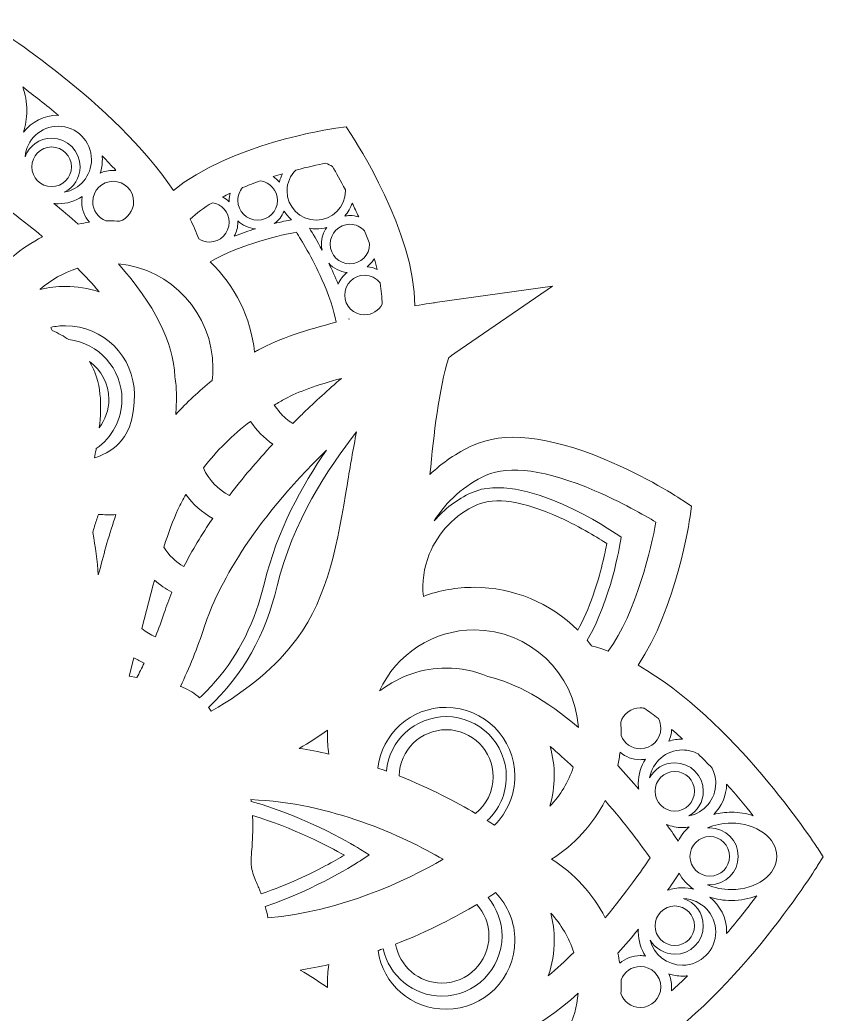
# Model space of a CAD drawing. Header units: millimetres. Extents: x -1261 to 1432, y 277 to 658.
# Drawn here: x 403.9 to 583.1, y 432.7 to 654.4 of the extents above; entities that cross this region are included whole.
import ezdxf

# ---------------------------------------------------------------- set-up
doc = ezdxf.new("R2010")
doc.units = ezdxf.units.MM
doc.header["$MEASUREMENT"] = 0
doc.layers.add('Layer 7', color=7, linetype='Continuous')

msp = doc.modelspace()

# ---------------------------------------------------------------- linework, layer by layer
at = {"layer": 'Layer 7', "lineweight": 0}
for points, knots in [([(581.83, 469.78), (581.83, 469.78), (581.83, 469.78), (581.83, 469.78), (581.05, 470.98), (562.9, 498.65), (541.8, 510.52), (550.35, 523.16), (553.3, 542.85), (553.43, 543.71), (553.43, 543.71), (553.76, 546.01), (553.76, 546.01), (553.76, 546.01), (551.82, 547.28), (551.82, 547.28), (551.01, 547.82), (543.59, 552.64), (534.26, 556.51), (521.7, 561.72), (511.8, 562.73), (504.85, 559.53), (501.34, 557.91), (498.13, 555.72), (495.38, 553.07), (496.24, 562.21), (497.34, 571.89), (499.57, 579.12), (500.04, 579.49), (500.51, 579.83), (500.93, 580.12), (500.93, 580.12), (522.74, 595.04), (522.74, 595.04), (522.74, 595.04), (496.56, 591.4), (496.56, 591.4), (496.35, 591.37), (494.64, 591.13), (491.99, 590.68), (492.08, 607), (478.53, 627.77), (477.94, 628.68), (477.94, 628.68), (476.66, 630.62), (476.66, 630.62), (476.66, 630.62), (474.36, 630.29), (474.36, 630.29), (473.35, 630.14), (450.41, 626.69), (438.14, 616.37), (424.9, 636.08), (398.73, 652.51), (397.6, 653.21), (397.6, 653.21), (395.62, 654.44), (395.62, 654.44), (395.62, 654.44), (393.67, 653.18), (393.67, 653.18), (392.61, 652.48), (367.95, 636.32), (355.19, 616.82), (342.81, 626.79), (320.49, 630.15), (319.51, 630.29), (319.51, 630.29), (317.21, 630.62), (317.21, 630.62), (317.21, 630.62), (315.93, 628.68), (315.93, 628.68), (315.33, 627.77), (301.72, 606.89), (301.88, 590.55), (298.8, 591.07), (296.76, 591.36), (296.51, 591.4), (296.51, 591.4), (270.33, 595.04), (270.33, 595.04), (270.33, 595.04), (292.14, 580.12), (292.14, 580.12), (292.63, 579.78), (293.19, 579.37), (293.75, 578.92), (295.88, 571.89), (296.97, 562.57), (297.83, 553.69), (294.74, 557.12), (290.95, 559.91), (286.67, 561.88), (279.71, 565.09), (269.81, 564.07), (257.25, 558.86), (247.92, 554.99), (240.51, 550.18), (239.69, 549.64), (239.69, 549.64), (237.75, 548.36), (237.75, 548.36), (237.75, 548.36), (238.09, 546.06), (238.09, 546.06), (238.22, 545.15), (241.36, 524.23), (250.57, 511.67), (229.33, 499.36), (211.03, 470.2), (210.24, 468.94), (210.24, 468.94), (209.02, 466.97), (209.02, 466.97), (209.02, 466.97), (210.28, 465.02), (210.28, 465.02), (211.05, 463.84), (228.94, 436.57), (249.83, 424.57), (241.19, 411.93), (238.22, 392.08), (238.09, 391.22), (238.09, 391.22), (237.75, 388.92), (237.75, 388.92), (237.75, 388.92), (239.69, 387.64), (239.69, 387.64), (240.51, 387.1), (247.92, 382.29), (257.25, 378.41), (269.81, 373.2), (279.71, 372.19), (286.67, 375.39), (288.24, 376.12), (289.74, 376.95), (291.16, 377.88), (291.07, 377.65), (290.97, 377.41), (290.88, 377.17), (289.8, 374.23), (289.24, 370.9), (289.17, 367), (289.13, 363.78), (289.51, 360.35), (290.31, 356.81), (290.57, 355.74), (290.82, 354.78), (291.08, 353.88), (291.08, 353.88), (270.33, 339.69), (270.33, 339.69), (270.33, 339.69), (296.51, 343.33), (296.51, 343.33), (296.7, 343.36), (297.29, 343.44), (298.2, 343.58), (298.25, 343.56), (298.29, 343.53), (298.33, 343.51), (299.08, 343.13), (299.84, 342.82), (300.59, 342.56), (301.37, 326.53), (314.04, 307.11), (314.61, 306.24), (314.61, 306.24), (315.89, 304.3), (315.89, 304.3), (315.89, 304.3), (318.19, 304.63), (318.19, 304.63), (319.18, 304.78), (341.74, 308.17), (354.08, 318.27), (367.34, 298.64), (393.39, 282.29), (394.52, 281.59), (394.52, 281.59), (396.49, 280.36), (396.49, 280.36), (396.49, 280.36), (398.44, 281.63), (398.44, 281.63), (399.52, 282.33), (424.42, 298.65), (437.13, 318.29), (449.46, 308.18), (472.05, 304.78), (473.04, 304.63), (473.04, 304.63), (475.33, 304.3), (475.33, 304.3), (475.33, 304.3), (476.61, 306.24), (476.61, 306.24), (477.21, 307.15), (490.78, 327.94), (490.67, 344.27), (493.9, 343.71), (496.1, 343.4), (496.56, 343.33), (496.56, 343.33), (522.74, 339.69), (522.74, 339.69), (522.74, 339.69), (500.93, 354.61), (500.93, 354.61), (500.62, 354.82), (500.29, 355.06), (499.95, 355.32), (500.21, 355.99), (500.44, 356.69), (500.63, 357.43), (501.06, 359.08), (501.29, 360.82), (501.32, 362.61), (501.35, 364.24), (501.26, 365.97), (501.04, 367.74), (500.69, 370.53), (500.05, 373.42), (499.14, 376.36), (500.91, 375.09), (502.81, 373.98), (504.85, 373.04), (511.8, 369.83), (521.7, 370.85), (534.26, 376.06), (543.59, 379.93), (551.01, 384.75), (551.82, 385.28), (551.82, 385.28), (553.76, 386.56), (553.76, 386.56), (553.76, 386.56), (553.43, 388.86), (553.43, 388.86), (553.3, 389.76), (550.2, 410.35), (541.18, 422.93), (562.56, 435.11), (581.08, 464.59), (581.87, 465.86), (581.87, 465.86), (583.1, 467.84), (583.1, 467.84), (583.1, 467.84), (581.83, 469.78), (581.83, 469.78)], [0, 0, 0, 0, 1, 1, 1, 2, 2, 2, 3, 3, 3, 4, 4, 4, 5, 5, 5, 6, 6, 6, 7, 7, 7, 8, 8, 8, 9, 9, 9, 10, 10, 10, 11, 11, 11, 12, 12, 12, 13, 13, 13, 14, 14, 14, 15, 15, 15, 16, 16, 16, 17, 17, 17, 18, 18, 18, 19, 19, 19, 20, 20, 20, 21, 21, 21, 22, 22, 22, 23, 23, 23, 24, 24, 24, 25, 25, 25, 26, 26, 26, 27, 27, 27, 28, 28, 28, 29, 29, 29, 30, 30, 30, 31, 31, 31, 32, 32, 32, 33, 33, 33, 34, 34, 34, 35, 35, 35, 36, 36, 36, 37, 37, 37, 38, 38, 38, 39, 39, 39, 40, 40, 40, 41, 41, 41, 42, 42, 42, 43, 43, 43, 44, 44, 44, 45, 45, 45, 46, 46, 46, 47, 47, 47, 48, 48, 48, 49, 49, 49, 50, 50, 50, 51, 51, 51, 52, 52, 52, 53, 53, 53, 54, 54, 54, 55, 55, 55, 56, 56, 56, 57, 57, 57, 58, 58, 58, 59, 59, 59, 60, 60, 60, 61, 61, 61, 62, 62, 62, 63, 63, 63, 64, 64, 64, 65, 65, 65, 66, 66, 66, 67, 67, 67, 68, 68, 68, 69, 69, 69, 70, 70, 70, 71, 71, 71, 72, 72, 72, 73, 73, 73, 74, 74, 74, 75, 75, 75, 76, 76, 76, 77, 77, 77, 78, 78, 78, 79, 79, 79, 80, 80, 80, 81, 81, 81, 82, 82, 82, 83, 83, 83, 84, 84, 84, 84]), ([(412.47, 633.15), (412.45, 633.15), (412.44, 633.16), (412.42, 633.16), (409.28, 633.16), (406.48, 631.68), (404.68, 629.38), (405.16, 630.87), (405.42, 632.49), (405.42, 634.19), (405.42, 636.09), (405.09, 637.88), (404.5, 639.5), (406.96, 637.65), (409.68, 635.51), (412.47, 633.15)], [0, 0, 0, 0, 1, 1, 1, 2, 2, 2, 3, 3, 3, 4, 4, 4, 5, 5, 5, 5]), ([(419.85, 623.3), (419.85, 619.67), (417.23, 616.64), (413.79, 616), (415.88, 617.04), (417.32, 619.2), (417.32, 621.69), (417.32, 625.19), (414.47, 628.04), (410.96, 628.04), (408.25, 628.04), (405.94, 626.33), (405.03, 623.94), (405.35, 627.73), (408.54, 630.72), (412.42, 630.72), (416.52, 630.72), (419.85, 627.39), (419.85, 623.3)], [0, 0, 0, 0, 1, 1, 1, 2, 2, 2, 3, 3, 3, 4, 4, 4, 5, 5, 5, 6, 6, 6, 6]), ([(410.96, 617.27), (408.53, 617.27), (406.55, 619.25), (406.55, 621.69), (406.55, 624.12), (408.53, 626.1), (410.96, 626.1), (413.4, 626.1), (415.38, 624.12), (415.38, 621.69), (415.38, 619.25), (413.4, 617.27), (410.96, 617.27)], [0, 0, 0, 0, 1, 1, 1, 2, 2, 2, 3, 3, 3, 4, 4, 4, 4]), ([(422.25, 624.12), (423.32, 623.03), (424.34, 621.94), (425.32, 620.86), (425.11, 620.87), (424.91, 620.89), (424.7, 620.89), (423.66, 620.89), (422.68, 620.66), (421.8, 620.25), (422.11, 621.21), (422.28, 622.23), (422.28, 623.3), (422.28, 623.58), (422.27, 623.85), (422.25, 624.12)], [0, 0, 0, 0, 1, 1, 1, 2, 2, 2, 3, 3, 3, 4, 4, 4, 5, 5, 5, 5]), ([(465.43, 620.94), (468.03, 621.62), (470.35, 622.12), (472.12, 622.47), (472.66, 622.28), (473.18, 622.03), (473.64, 621.72), (474.43, 620.38), (475.44, 618.61), (476.52, 616.54), (476.53, 616.46), (476.54, 616.38), (476.54, 616.3), (476.54, 612.7), (473.61, 609.77), (470.01, 609.77), (466.41, 609.77), (463.48, 612.7), (463.48, 616.3), (463.48, 618.12), (464.23, 619.76), (465.43, 620.94)], [0, 0, 0, 0, 1, 1, 1, 2, 2, 2, 3, 3, 3, 4, 4, 4, 5, 5, 5, 6, 6, 6, 7, 7, 7, 7]), ([(462.46, 620.13), (462.16, 619.55), (461.93, 618.94), (461.78, 618.29), (461.38, 618.76), (460.91, 619.17), (460.4, 619.51), (461.09, 619.72), (461.78, 619.93), (462.46, 620.13)], [0, 0, 0, 0, 1, 1, 1, 2, 2, 2, 3, 3, 3, 3]), ([(424.7, 618.45), (427.21, 618.45), (429.26, 616.41), (429.26, 613.89), (429.26, 611.85), (427.93, 610.13), (426.09, 609.54), (425.28, 609.6), (424.48, 609.63), (423.67, 609.63), (423.47, 609.63), (423.27, 609.63), (423.07, 609.62), (421.35, 610.28), (420.13, 611.94), (420.13, 613.89), (420.13, 616.41), (422.18, 618.45), (424.7, 618.45)], [0, 0, 0, 0, 1, 1, 1, 2, 2, 2, 3, 3, 3, 4, 4, 4, 5, 5, 5, 6, 6, 6, 6]), ([(453.57, 617.04), (454.88, 617.59), (456.21, 618.09), (457.53, 618.55), (459.68, 618.26), (461.34, 616.42), (461.34, 614.19), (461.34, 611.75), (459.36, 609.77), (456.93, 609.77), (454.5, 609.77), (452.52, 611.75), (452.52, 614.19), (452.52, 615.28), (452.92, 616.27), (453.57, 617.04)], [0, 0, 0, 0, 1, 1, 1, 2, 2, 2, 3, 3, 3, 4, 4, 4, 5, 5, 5, 5]), ([(395.7, 616.01), (398.34, 614.25), (403.43, 610.7), (408.95, 606.09), (406.56, 604.88), (404.33, 603.39), (402.32, 601.66), (400.7, 602.51), (398.71, 603), (396.3, 602.85), (393.39, 602.68), (391.27, 602.15), (389.68, 601.33), (387.63, 603.14), (385.36, 604.7), (382.91, 605.97), (388.22, 610.62), (393.15, 614.22), (395.7, 616.01)], [0, 0, 0, 0, 1, 1, 1, 2, 2, 2, 3, 3, 3, 4, 4, 4, 5, 5, 5, 6, 6, 6, 6]), ([(419.38, 609.34), (418.55, 609.23), (417.72, 609.08), (416.9, 608.91), (415.06, 610.54), (413.24, 612.08), (411.48, 613.49), (411.79, 613.46), (412.11, 613.44), (412.42, 613.44), (414.41, 613.44), (416.25, 614.03), (417.8, 615.04), (417.73, 614.66), (417.69, 614.28), (417.69, 613.89), (417.69, 612.15), (418.33, 610.56), (419.38, 609.34)], [0, 0, 0, 0, 1, 1, 1, 2, 2, 2, 3, 3, 3, 4, 4, 4, 5, 5, 5, 6, 6, 6, 6]), ([(450.79, 615.8), (450.65, 615.28), (450.57, 614.74), (450.57, 614.19), (450.57, 614.08), (450.59, 613.98), (450.59, 613.87), (450.15, 614.3), (449.64, 614.66), (449.09, 614.95), (449.65, 615.24), (450.21, 615.52), (450.79, 615.8)], [0, 0, 0, 0, 1, 1, 1, 2, 2, 2, 3, 3, 3, 4, 4, 4, 4]), ([(446.82, 613.67), (448.94, 613.35), (450.57, 611.52), (450.57, 609.32), (450.57, 606.88), (448.59, 604.9), (446.16, 604.9), (445.29, 604.9), (444.47, 605.16), (443.79, 605.6), (443.26, 607.05), (442.62, 608.51), (441.89, 609.99), (443.3, 611.34), (444.98, 612.56), (446.82, 613.67)], [0, 0, 0, 0, 1, 1, 1, 2, 2, 2, 3, 3, 3, 4, 4, 4, 5, 5, 5, 5]), ([(478.02, 613.58), (478.51, 612.59), (478.99, 611.56), (479.47, 610.49), (478.85, 610.7), (478.19, 610.81), (477.51, 610.81), (477.12, 610.81), (476.73, 610.77), (476.36, 610.7), (477.09, 611.53), (477.66, 612.51), (478.02, 613.58)], [0, 0, 0, 0, 1, 1, 1, 2, 2, 2, 3, 3, 3, 4, 4, 4, 4]), ([(464.5, 609.88), (463.54, 609.69), (462.2, 609.41), (460.61, 609.01), (461.59, 609.71), (462.37, 610.68), (462.83, 611.82), (463.28, 611.09), (463.85, 610.44), (464.5, 609.88)], [0, 0, 0, 0, 1, 1, 1, 2, 2, 2, 3, 3, 3, 3]), ([(452.5, 609.63), (453.54, 608.63), (454.91, 607.98), (456.43, 607.85), (454.92, 607.39), (453.33, 606.86), (451.72, 606.24), (452.23, 607.15), (452.52, 608.2), (452.52, 609.32), (452.52, 609.42), (452.51, 609.53), (452.5, 609.63)], [0, 0, 0, 0, 1, 1, 1, 2, 2, 2, 3, 3, 3, 4, 4, 4, 4]), ([(471.3, 603.11), (470.2, 605.15), (469.19, 606.84), (468.47, 607.97), (468.97, 607.88), (469.48, 607.83), (470.01, 607.83), (470.82, 607.83), (471.61, 607.95), (472.36, 608.16), (471.6, 607.12), (471.15, 605.84), (471.15, 604.45), (471.15, 603.99), (471.2, 603.55), (471.3, 603.11)], [0, 0, 0, 0, 1, 1, 1, 2, 2, 2, 3, 3, 3, 4, 4, 4, 5, 5, 5, 5]), ([(480.79, 607.4), (481.2, 606.38), (481.57, 605.38), (481.92, 604.41), (481.89, 601.99), (479.93, 600.04), (477.51, 600.04), (475.08, 600.04), (473.1, 602.02), (473.1, 604.45), (473.1, 606.88), (475.08, 608.86), (477.51, 608.86), (478.81, 608.86), (479.98, 608.29), (480.79, 607.4)], [0, 0, 0, 0, 1, 1, 1, 2, 2, 2, 3, 3, 3, 4, 4, 4, 5, 5, 5, 5]), ([(457.13, 580.86), (456.84, 580.7), (456.55, 580.54), (456.25, 580.37), (455.42, 588.01), (451.9, 595.15), (446.33, 600.49), (453.23, 604.51), (462.61, 606.54), (465.56, 607.11), (466.62, 605.46), (469.12, 601.38), (471.26, 596.57), (472.83, 593.05), (473.89, 589.86), (474.44, 587.03), (468.08, 585.41), (461.67, 583.34), (457.13, 580.86)], [0, 0, 0, 0, 1, 1, 1, 2, 2, 2, 3, 3, 3, 4, 4, 4, 5, 5, 5, 6, 6, 6, 6]), ([(483.62, 598.76), (482.93, 599.11), (482.17, 599.34), (481.37, 599.41), (482.01, 599.9), (482.55, 600.51), (482.96, 601.2), (483.21, 600.37), (483.43, 599.56), (483.62, 598.76)], [0, 0, 0, 0, 1, 1, 1, 2, 2, 2, 3, 3, 3, 3]), ([(421.55, 593.83), (419.13, 594.61), (416.61, 595.01), (414.06, 595.01), (412.14, 595.01), (410.23, 594.78), (408.38, 594.33), (408.38, 594.34), (408.37, 594.35), (408.37, 594.36), (410.78, 596.46), (413.62, 598.07), (416.71, 599.04), (418.47, 597.29), (420.09, 595.55), (421.55, 593.83)], [0, 0, 0, 0, 1, 1, 1, 2, 2, 2, 3, 3, 3, 4, 4, 4, 5, 5, 5, 5]), ([(446.94, 576.86), (446.94, 575.91), (446.88, 574.95), (446.76, 574), (443.84, 571.68), (441.12, 569.15), (438.64, 566.44), (438.78, 567.94), (438.8, 569.43), (438.8, 570.9), (438.8, 572.21), (438.68, 573.55), (438.45, 574.88), (438.14, 582.55), (433.91, 591), (425.85, 600.03), (437.66, 598.93), (446.94, 588.95), (446.94, 576.86)], [0, 0, 0, 0, 1, 1, 1, 2, 2, 2, 3, 3, 3, 4, 4, 4, 5, 5, 5, 6, 6, 6, 6]), ([(472.8, 600.19), (473.84, 599.04), (475.29, 598.28), (476.91, 598.12), (476.03, 597.44), (475.32, 596.53), (474.89, 595.49), (474.24, 597.13), (473.52, 598.71), (472.8, 600.19)], [0, 0, 0, 0, 1, 1, 1, 2, 2, 2, 3, 3, 3, 3]), ([(484.25, 595.79), (484.54, 594.1), (484.68, 592.53), (484.69, 591.07), (483.96, 589.65), (482.48, 588.67), (480.77, 588.67), (478.34, 588.67), (476.36, 590.65), (476.36, 593.08), (476.36, 595.52), (478.34, 597.5), (480.77, 597.5), (482.18, 597.5), (483.44, 596.83), (484.25, 595.79)], [0, 0, 0, 0, 1, 1, 1, 2, 2, 2, 3, 3, 3, 4, 4, 4, 5, 5, 5, 5]), ([(477.26, 587.79), (477.28, 587.78), (477.31, 587.76), (477.34, 587.75), (477.31, 587.74), (477.29, 587.74), (477.27, 587.73), (477.26, 587.75), (477.26, 587.77), (477.26, 587.79)], [0, 0, 0, 0, 1, 1, 1, 2, 2, 2, 3, 3, 3, 3]), ([(420.86, 558.57), (420.87, 558.66), (420.89, 558.74), (420.9, 558.83), (424.37, 561.26), (426.65, 565.28), (426.65, 569.82), (426.65, 576.69), (421.45, 582.37), (414.78, 583.14), (413.7, 583.89), (412.47, 584.57), (411.07, 585.18), (411.01, 585.34), (410.91, 585.57), (410.79, 585.88), (411.85, 586.12), (412.95, 586.24), (414.06, 586.24), (422.53, 586.24), (429.42, 579.35), (429.42, 570.88), (429.42, 566.27), (428.49, 563), (426.5, 560.6), (425.1, 558.91), (423.13, 557.64), (420.56, 556.76), (420.65, 557.35), (420.75, 557.95), (420.86, 558.57)], [0, 0, 0, 0, 1, 1, 1, 2, 2, 2, 3, 3, 3, 4, 4, 4, 5, 5, 5, 6, 6, 6, 7, 7, 7, 8, 8, 8, 9, 9, 9, 10, 10, 10, 10]), ([(419.4, 578.3), (422.02, 576.39), (423.73, 573.3), (423.73, 569.82), (423.73, 567.45), (422.93, 565.26), (421.6, 563.5), (422.17, 568.35), (422.16, 573.76), (419.4, 578.3)], [0, 0, 0, 0, 1, 1, 1, 2, 2, 2, 3, 3, 3, 3]), ([(463.09, 569.96), (465.87, 571.48), (470.14, 573.03), (475.62, 574.51), (472.69, 571.97), (469.84, 569.37), (467.12, 566.75), (466.36, 566.01), (465.59, 565.26), (464.79, 564.46), (463.63, 565.13), (462.65, 565.96), (461.88, 566.92), (461.42, 567.48), (461.01, 568.03), (460.65, 568.56), (461.47, 569.05), (462.29, 569.52), (463.09, 569.96)], [0, 0, 0, 0, 1, 1, 1, 2, 2, 2, 3, 3, 3, 4, 4, 4, 5, 5, 5, 6, 6, 6, 6]), ([(444.81, 554.52), (447.77, 558.35), (451.29, 561.84), (455.32, 564.91), (456.67, 562.96), (458.38, 561.22), (460.32, 559.84), (456.77, 556.03), (453.52, 552.2), (450.63, 548.41), (448.08, 549.71), (446.05, 551.83), (444.81, 554.52)], [0, 0, 0, 0, 1, 1, 1, 2, 2, 2, 3, 3, 3, 4, 4, 4, 4]), ([(479.01, 562.61), (478.22, 558.73), (477.57, 554.84), (476.94, 551.04), (474.78, 538.12), (472.74, 525.91), (465.68, 516.42), (461.1, 510.28), (454.79, 504.95), (446.57, 500.32), (446.37, 500.6), (446.16, 500.87), (445.95, 501.14), (453.75, 508.48), (458.67, 517.27), (461.29, 528.22), (464.66, 542.3), (472.67, 554.58), (479.01, 562.61)], [0, 0, 0, 0, 1, 1, 1, 2, 2, 2, 3, 3, 3, 4, 4, 4, 5, 5, 5, 6, 6, 6, 6]), ([(439.69, 505.82), (441.67, 509.88), (443.47, 514.34), (445.09, 519.21), (448.07, 528.19), (455.23, 541.77), (472.27, 558.5), (466.83, 550.66), (461.21, 540.43), (458.45, 528.9), (456.37, 520.21), (452.8, 513.04), (447.53, 506.96), (446.43, 505.68), (445.24, 504.45), (443.97, 503.26), (442.89, 504.22), (441.69, 505.02), (440.31, 505.58), (440.1, 505.67), (439.9, 505.74), (439.69, 505.82)], [0, 0, 0, 0, 1, 1, 1, 2, 2, 2, 3, 3, 3, 4, 4, 4, 5, 5, 5, 6, 6, 6, 7, 7, 7, 7]), ([(507.9, 552.89), (513, 555.24), (521.4, 554.06), (532.17, 549.46), (538.05, 546.95), (543.21, 543.99), (545.79, 542.43), (544.73, 536.8), (541.52, 522.37), (535.13, 513.67), (533.87, 514.14), (532.63, 514.55), (531.42, 514.87), (531.1, 515.29), (530.77, 515.7), (530.44, 516.1), (535.74, 525), (537.77, 537.41), (537.89, 538.14), (537.89, 538.14), (538.04, 539.07), (538.04, 539.07), (538.04, 539.07), (537.27, 539.6), (537.27, 539.6), (536.41, 540.2), (516.06, 554.15), (504.67, 549.01), (501.4, 547.54), (498.57, 545.38), (496.33, 542.72), (499.05, 547.12), (503.04, 550.65), (507.9, 552.89)], [0, 0, 0, 0, 1, 1, 1, 2, 2, 2, 3, 3, 3, 4, 4, 4, 5, 5, 5, 6, 6, 6, 7, 7, 7, 8, 8, 8, 9, 9, 9, 10, 10, 10, 11, 11, 11, 11]), ([(436.01, 536.88), (437.05, 540.22), (438.05, 542.89), (439.15, 545.27), (439.68, 546.4), (440.26, 547.53), (440.89, 548.64), (442.48, 546.46), (444.54, 544.61), (446.9, 543.25), (444.44, 539.65), (442.29, 536.06), (440.48, 532.55), (438.65, 533.54), (437.1, 535.04), (436.01, 536.88)], [0, 0, 0, 0, 1, 1, 1, 2, 2, 2, 3, 3, 3, 4, 4, 4, 5, 5, 5, 5]), ([(495.23, 535.27), (497.2, 540.18), (500.98, 544.1), (505.85, 546.29), (509.86, 548.1), (516.23, 547.14), (524.26, 543.49), (529.08, 541.31), (533.18, 538.75), (534.84, 537.67), (534.48, 535.74), (533.52, 531.11), (531.81, 526.19), (530.76, 523.18), (529.6, 520.57), (528.36, 518.36), (522.26, 524.41), (513.94, 527.91), (505.27, 527.91), (501.33, 527.91), (497.52, 527.23), (493.9, 525.88), (493.56, 529.01), (494, 532.21), (495.23, 535.27)], [0, 0, 0, 0, 1, 1, 1, 2, 2, 2, 3, 3, 3, 4, 4, 4, 5, 5, 5, 6, 6, 6, 7, 7, 7, 8, 8, 8, 8]), ([(420.95, 542.81), (421.09, 543.26), (421.24, 543.71), (421.39, 544.17), (422.7, 544.08), (424.01, 544.06), (425.32, 544.12), (423.82, 539.84), (422.67, 535.51), (421.64, 531.62), (421.64, 531.62), (421.38, 530.66), (421.38, 530.66), (421.14, 533.8), (420.73, 536.97), (420.14, 540.16), (420.36, 541.03), (420.65, 541.91), (420.95, 542.81)], [0, 0, 0, 0, 1, 1, 1, 2, 2, 2, 3, 3, 3, 4, 4, 4, 5, 5, 5, 6, 6, 6, 6]), ([(434.13, 516.86), (433.05, 517.34), (432.02, 517.95), (431.06, 518.7), (431.06, 518.7), (433.64, 528.43), (433.64, 528.43), (433.74, 528.79), (433.83, 529.14), (433.93, 529.5), (435.09, 528.45), (436.4, 527.55), (437.81, 526.82), (437.15, 525.25), (436.57, 523.7), (436.07, 522.2), (435.48, 520.42), (434.83, 518.63), (434.13, 516.86)], [0, 0, 0, 0, 1, 1, 1, 2, 2, 2, 3, 3, 3, 4, 4, 4, 5, 5, 5, 6, 6, 6, 6]), ([(505.27, 518.42), (517.6, 518.42), (527.73, 508.78), (528.5, 496.64), (521.38, 502.73), (514.59, 506.56), (508.29, 508.04), (505.34, 509.28), (502.21, 509.91), (498.99, 509.91), (493.78, 509.91), (488.61, 508.15), (484.41, 504.96), (484.31, 504.91), (484.21, 504.87), (484.11, 504.83), (487.86, 512.98), (496.12, 518.42), (505.27, 518.42)], [0, 0, 0, 0, 1, 1, 1, 2, 2, 2, 3, 3, 3, 4, 4, 4, 5, 5, 5, 6, 6, 6, 6]), ([(429.33, 512.19), (430.06, 511.75), (430.82, 511.36), (431.61, 511.01), (431.08, 509.89), (430.53, 508.81), (429.98, 507.77), (429.98, 507.77), (428.24, 508.08), (428.24, 508.08), (428.24, 508.08), (429.33, 512.19), (429.33, 512.19)], [0, 0, 0, 0, 1, 1, 1, 2, 2, 2, 3, 3, 3, 4, 4, 4, 4]), ([(512.41, 485.66), (512.41, 493.06), (506.39, 499.07), (499, 499.07), (492.03, 499.07), (486.29, 493.73), (485.65, 486.93), (485.02, 487.16), (484.39, 487.38), (483.74, 487.6), (484.65, 495.28), (491.14, 501.14), (498.99, 501.14), (507.45, 501.14), (514.34, 494.25), (514.34, 485.79), (514.34, 481.66), (512.68, 477.74), (509.74, 474.87), (509.26, 475.19), (508.73, 475.53), (508.16, 475.88), (510.77, 478.33), (512.41, 481.81), (512.41, 485.66)], [0, 0, 0, 0, 1, 1, 1, 2, 2, 2, 3, 3, 3, 4, 4, 4, 5, 5, 5, 6, 6, 6, 7, 7, 7, 8, 8, 8, 8]), ([(542.3, 501.04), (542.61, 501.04), (542.91, 501.01), (543.2, 500.95), (544.24, 500.23), (545.28, 499.45), (546.33, 498.63), (546.68, 497.99), (546.87, 497.25), (546.87, 496.47), (546.87, 493.95), (544.82, 491.91), (542.3, 491.91), (540.36, 491.91), (538.7, 493.13), (538.04, 494.84), (538.04, 494.94), (538.05, 495.04), (538.05, 495.14), (538.05, 496.03), (538.01, 496.92), (537.93, 497.81), (538.51, 499.68), (540.25, 501.04), (542.3, 501.04)], [0, 0, 0, 0, 1, 1, 1, 2, 2, 2, 3, 3, 3, 4, 4, 4, 5, 5, 5, 6, 6, 6, 7, 7, 7, 8, 8, 8, 8]), ([(472.8, 490.73), (470.59, 491.23), (468.38, 491.65), (466.18, 491.99), (468.4, 493.26), (470.51, 494.62), (472.51, 496.05), (472.5, 495.75), (472.5, 495.44), (472.5, 495.14), (472.5, 493.67), (472.6, 492.19), (472.8, 490.73)], [0, 0, 0, 0, 1, 1, 1, 2, 2, 2, 3, 3, 3, 4, 4, 4, 4]), ([(488.51, 485.84), (488.61, 491.54), (493.27, 496.15), (499, 496.15), (504.78, 496.15), (509.49, 491.45), (509.49, 485.66), (509.49, 482.36), (507.95, 479.41), (505.55, 477.48), (501.25, 480.04), (495.44, 483.1), (488.51, 485.84)], [0, 0, 0, 0, 1, 1, 1, 2, 2, 2, 3, 3, 3, 4, 4, 4, 4]), ([(549.3, 496.21), (550.11, 495.52), (550.92, 494.8), (551.74, 494.06), (551.73, 494.06), (551.72, 494.06), (551.71, 494.06), (550.65, 494.06), (549.63, 493.89), (548.67, 493.58), (549.04, 494.38), (549.26, 495.27), (549.3, 496.21)], [0, 0, 0, 0, 1, 1, 1, 2, 2, 2, 3, 3, 3, 4, 4, 4, 4]), ([(522.19, 492.38), (523.89, 491), (525.61, 489.47), (527.36, 487.8), (526.27, 484.53), (524.49, 481.57), (522.15, 479.11), (522.78, 481.27), (523.11, 483.52), (523.11, 485.79), (523.11, 488.02), (522.79, 490.24), (522.19, 492.38)], [0, 0, 0, 0, 1, 1, 1, 2, 2, 2, 3, 3, 3, 4, 4, 4, 4]), ([(541.95, 482.89), (540.51, 484.6), (538.95, 486.37), (537.28, 488.16), (537.5, 489.15), (537.67, 490.14), (537.79, 491.13), (539.01, 490.1), (540.58, 489.47), (542.3, 489.47), (542.7, 489.47), (543.08, 489.51), (543.46, 489.58), (542.45, 488.03), (541.86, 486.18), (541.86, 484.2), (541.86, 483.76), (541.89, 483.32), (541.95, 482.89)], [0, 0, 0, 0, 1, 1, 1, 2, 2, 2, 3, 3, 3, 4, 4, 4, 5, 5, 5, 6, 6, 6, 6]), ([(558.32, 487.59), (558.84, 486.57), (559.14, 485.42), (559.14, 484.2), (559.14, 480.6), (556.57, 477.6), (553.17, 476.92), (555.07, 478.02), (556.36, 480.07), (556.36, 482.43), (556.36, 485.93), (553.51, 488.78), (550, 488.78), (547.57, 488.78), (545.45, 487.41), (544.39, 485.4), (544.96, 488.93), (548.03, 491.63), (551.71, 491.63), (552.99, 491.63), (554.19, 491.31), (555.24, 490.74), (556.26, 489.72), (557.29, 488.68), (558.32, 487.59)], [0, 0, 0, 0, 1, 1, 1, 2, 2, 2, 3, 3, 3, 4, 4, 4, 5, 5, 5, 6, 6, 6, 7, 7, 7, 8, 8, 8, 8]), ([(550, 478.01), (547.57, 478.01), (545.59, 479.99), (545.59, 482.43), (545.59, 484.86), (547.57, 486.84), (550, 486.84), (552.43, 486.84), (554.41, 484.86), (554.41, 482.43), (554.41, 479.99), (552.43, 478.01), (550, 478.01)], [0, 0, 0, 0, 1, 1, 1, 2, 2, 2, 3, 3, 3, 4, 4, 4, 4]), ([(561.57, 484.04), (563.75, 481.59), (565.74, 479.19), (567.5, 476.98), (565.99, 477.48), (564.34, 477.76), (562.61, 477.76), (561.26, 477.76), (559.95, 477.59), (558.73, 477.28), (560.45, 479.03), (561.53, 481.41), (561.57, 484.04)], [0, 0, 0, 0, 1, 1, 1, 2, 2, 2, 3, 3, 3, 4, 4, 4, 4]), ([(459.23, 454.19), (459.06, 455.05), (458.85, 455.9), (458.62, 456.74), (470.2, 460.67), (479.35, 466.6), (479.92, 466.98), (479.92, 466.98), (481.82, 468.22), (481.82, 468.22), (481.82, 468.22), (479.89, 469.43), (479.89, 469.43), (479.27, 469.82), (468.51, 476.5), (455.51, 480.16), (455.49, 480.29), (455.47, 480.42), (455.44, 480.56), (473.35, 479.88), (489.23, 472.49), (498.33, 467.26), (489.87, 462.39), (475.58, 455.67), (459.23, 454.19)], [0, 0, 0, 0, 1, 1, 1, 2, 2, 2, 3, 3, 3, 4, 4, 4, 5, 5, 5, 6, 6, 6, 7, 7, 7, 8, 8, 8, 8]), ([(534.47, 454.22), (531.73, 459.59), (527.58, 464.12), (522.5, 467.29), (527.58, 470.45), (531.73, 474.98), (534.46, 480.34), (539.11, 475.04), (542.7, 470.13), (544.49, 467.58), (542.71, 464.92), (539.12, 459.78), (534.47, 454.22)], [0, 0, 0, 0, 1, 1, 1, 2, 2, 2, 3, 3, 3, 4, 4, 4, 4]), ([(455.8, 476.7), (455.8, 476.8), (455.79, 476.91), (455.79, 477.01), (464.81, 474.31), (472.69, 470.19), (476.28, 468.17), (474.15, 466.9), (470.47, 464.85), (465.95, 462.81), (463.56, 461.73), (460.76, 460.58), (457.72, 459.55), (457.59, 459.9), (457.46, 460.24), (457.31, 460.59), (457.16, 460.95), (457, 461.32), (456.83, 461.7), (456.34, 462.82), (455.87, 463.87), (455.65, 464.99), (455.37, 466.42), (455.49, 467.97), (455.61, 469.46), (455.61, 469.46), (455.67, 470.12), (455.67, 470.12), (455.83, 472.3), (455.88, 474.51), (455.8, 476.7)], [0, 0, 0, 0, 1, 1, 1, 2, 2, 2, 3, 3, 3, 4, 4, 4, 5, 5, 5, 6, 6, 6, 7, 7, 7, 8, 8, 8, 9, 9, 9, 10, 10, 10, 10]), ([(553.2, 474.46), (552.16, 473.55), (551.34, 472.48), (550.79, 471.32), (550.15, 472.25), (549.26, 473.51), (548.16, 475.01), (549.26, 474.58), (550.46, 474.34), (551.71, 474.34), (552.22, 474.34), (552.71, 474.38), (553.2, 474.46)], [0, 0, 0, 0, 1, 1, 1, 2, 2, 2, 3, 3, 3, 4, 4, 4, 4]), ([(562.61, 460.5), (560.67, 460.5), (558.86, 460.89), (557.32, 461.58), (557.48, 461.57), (557.64, 461.56), (557.8, 461.56), (561.31, 461.56), (564.16, 464.41), (564.16, 467.91), (564.16, 471.42), (561.31, 474.27), (557.8, 474.27), (557.64, 474.27), (557.48, 474.26), (557.32, 474.25), (558.86, 474.93), (560.67, 475.33), (562.61, 475.33), (568.22, 475.33), (572.78, 472), (572.78, 467.91), (572.78, 463.82), (568.22, 460.5), (562.61, 460.5)], [0, 0, 0, 0, 1, 1, 1, 2, 2, 2, 3, 3, 3, 4, 4, 4, 5, 5, 5, 6, 6, 6, 7, 7, 7, 8, 8, 8, 8]), ([(553.39, 467.91), (553.39, 470.35), (555.37, 472.33), (557.8, 472.33), (560.23, 472.33), (562.21, 470.35), (562.21, 467.91), (562.21, 465.48), (560.23, 463.5), (557.8, 463.5), (555.37, 463.5), (553.39, 465.48), (553.39, 467.91)], [0, 0, 0, 0, 1, 1, 1, 2, 2, 2, 3, 3, 3, 4, 4, 4, 4]), ([(548.41, 460.35), (549.5, 461.9), (550.37, 463.2), (550.98, 464.13), (551.7, 462.78), (552.79, 461.58), (554.15, 460.62), (553.37, 460.82), (552.56, 460.92), (551.71, 460.92), (550.55, 460.92), (549.44, 460.72), (548.41, 460.35)], [0, 0, 0, 0, 1, 1, 1, 2, 2, 2, 3, 3, 3, 4, 4, 4, 4]), ([(484.93, 447.32), (486.23, 441.28), (491.61, 436.74), (498.04, 436.74), (505.43, 436.74), (511.45, 442.75), (511.45, 450.15), (511.45, 453.41), (510.27, 456.4), (508.33, 458.73), (508.93, 459.11), (509.5, 459.48), (510.01, 459.82), (512.78, 456.97), (514.34, 453.15), (514.34, 449.16), (514.34, 440.7), (507.45, 433.81), (498.99, 433.81), (491.22, 433.81), (484.87, 439.37), (483.79, 446.93), (484.18, 447.06), (484.55, 447.19), (484.93, 447.32)], [0, 0, 0, 0, 1, 1, 1, 2, 2, 2, 3, 3, 3, 4, 4, 4, 5, 5, 5, 6, 6, 6, 7, 7, 7, 8, 8, 8, 8]), ([(561.56, 450.69), (561.56, 450.82), (561.57, 450.94), (561.57, 451.06), (561.57, 454.2), (560.1, 457), (557.8, 458.81), (559.28, 458.33), (560.91, 458.06), (562.61, 458.06), (564.65, 458.06), (566.57, 458.45), (568.28, 459.12), (566.33, 456.53), (564.07, 453.65), (561.56, 450.69)], [0, 0, 0, 0, 1, 1, 1, 2, 2, 2, 3, 3, 3, 4, 4, 4, 5, 5, 5, 5]), ([(505.81, 457.18), (507.5, 455.32), (508.53, 452.85), (508.53, 450.15), (508.53, 444.36), (503.82, 439.66), (498.04, 439.66), (492.86, 439.66), (488.56, 443.42), (487.7, 448.35), (495.12, 451.22), (501.3, 454.48), (505.81, 457.18)], [0, 0, 0, 0, 1, 1, 1, 2, 2, 2, 3, 3, 3, 4, 4, 4, 4]), ([(551.71, 443.64), (548.25, 443.64), (545.33, 446.03), (544.51, 449.25), (545.62, 447.36), (547.66, 446.08), (550, 446.08), (553.51, 446.08), (556.36, 448.93), (556.36, 452.44), (556.36, 455.26), (554.51, 457.66), (551.96, 458.48), (555.94, 458.35), (559.14, 455.08), (559.14, 451.06), (559.14, 446.97), (555.81, 443.64), (551.71, 443.64)], [0, 0, 0, 0, 1, 1, 1, 2, 2, 2, 3, 3, 3, 4, 4, 4, 5, 5, 5, 6, 6, 6, 6]), ([(550, 456.85), (552.43, 456.85), (554.41, 454.87), (554.41, 452.44), (554.41, 450.01), (552.43, 448.03), (550, 448.03), (547.57, 448.03), (545.59, 450.01), (545.59, 452.44), (545.59, 454.87), (547.57, 456.85), (550, 456.85)], [0, 0, 0, 0, 1, 1, 1, 2, 2, 2, 3, 3, 3, 4, 4, 4, 4]), ([(522.33, 455.25), (524.64, 452.76), (526.39, 449.77), (527.44, 446.49), (525.53, 444.57), (523.64, 442.83), (521.78, 441.28), (522.66, 443.8), (523.11, 446.45), (523.11, 449.16), (523.11, 451.23), (522.84, 453.27), (522.33, 455.25)], [0, 0, 0, 0, 1, 1, 1, 2, 2, 2, 3, 3, 3, 4, 4, 4, 4]), ([(543.46, 445.69), (543.08, 445.75), (542.7, 445.79), (542.3, 445.79), (540.54, 445.79), (538.94, 445.14), (537.71, 444.06), (537.6, 444.81), (537.47, 445.55), (537.3, 446.29), (538.94, 448.12), (540.47, 449.94), (541.88, 451.69), (541.86, 451.48), (541.86, 451.27), (541.86, 451.06), (541.86, 449.08), (542.45, 447.24), (543.46, 445.69)], [0, 0, 0, 0, 1, 1, 1, 2, 2, 2, 3, 3, 3, 4, 4, 4, 5, 5, 5, 6, 6, 6, 6]), ([(472.51, 438.64), (470.58, 440.02), (468.55, 441.33), (466.42, 442.56), (468.54, 442.89), (470.66, 443.3), (472.79, 443.78), (472.6, 442.34), (472.5, 440.88), (472.5, 439.43), (472.5, 439.17), (472.5, 438.9), (472.51, 438.64)], [0, 0, 0, 0, 1, 1, 1, 2, 2, 2, 3, 3, 3, 4, 4, 4, 4]), ([(542.3, 434.22), (540.29, 434.22), (538.58, 435.53), (537.97, 437.35), (538.02, 438.04), (538.05, 438.74), (538.05, 439.43), (538.05, 439.75), (538.04, 440.07), (538.03, 440.4), (538.68, 442.13), (540.35, 443.36), (542.3, 443.36), (544.82, 443.36), (546.87, 441.31), (546.87, 438.79), (546.87, 436.27), (544.82, 434.22), (542.3, 434.22)], [0, 0, 0, 0, 1, 1, 1, 2, 2, 2, 3, 3, 3, 4, 4, 4, 5, 5, 5, 6, 6, 6, 6]), ([(549.24, 437.9), (549.28, 438.19), (549.3, 438.49), (549.3, 438.79), (549.3, 439.83), (549.07, 440.8), (548.67, 441.69), (549.63, 441.38), (550.65, 441.21), (551.71, 441.21), (552.1, 441.21), (552.47, 441.23), (552.84, 441.27), (551.63, 440.08), (550.43, 438.96), (549.24, 437.9)], [0, 0, 0, 0, 1, 1, 1, 2, 2, 2, 3, 3, 3, 4, 4, 4, 5, 5, 5, 5]), ([(484.76, 428.44), (487.42, 427.29), (490.2, 426.41), (493.06, 425.8), (494.4, 425.46), (495.77, 425.23), (497.15, 425.12), (498.92, 424.91), (500.71, 424.81), (502.46, 424.81), (510.35, 424.81), (519.09, 429.04), (528.46, 437.39), (527.42, 425.51), (517.42, 416.16), (505.27, 416.16), (496.6, 416.16), (488.76, 420.97), (484.76, 428.44)], [0, 0, 0, 0, 1, 1, 1, 2, 2, 2, 3, 3, 3, 4, 4, 4, 5, 5, 5, 6, 6, 6, 6])]:
    msp.add_open_spline(points, degree=3, knots=knots, dxfattribs=at)

doc.saveas('drawing.dxf')
